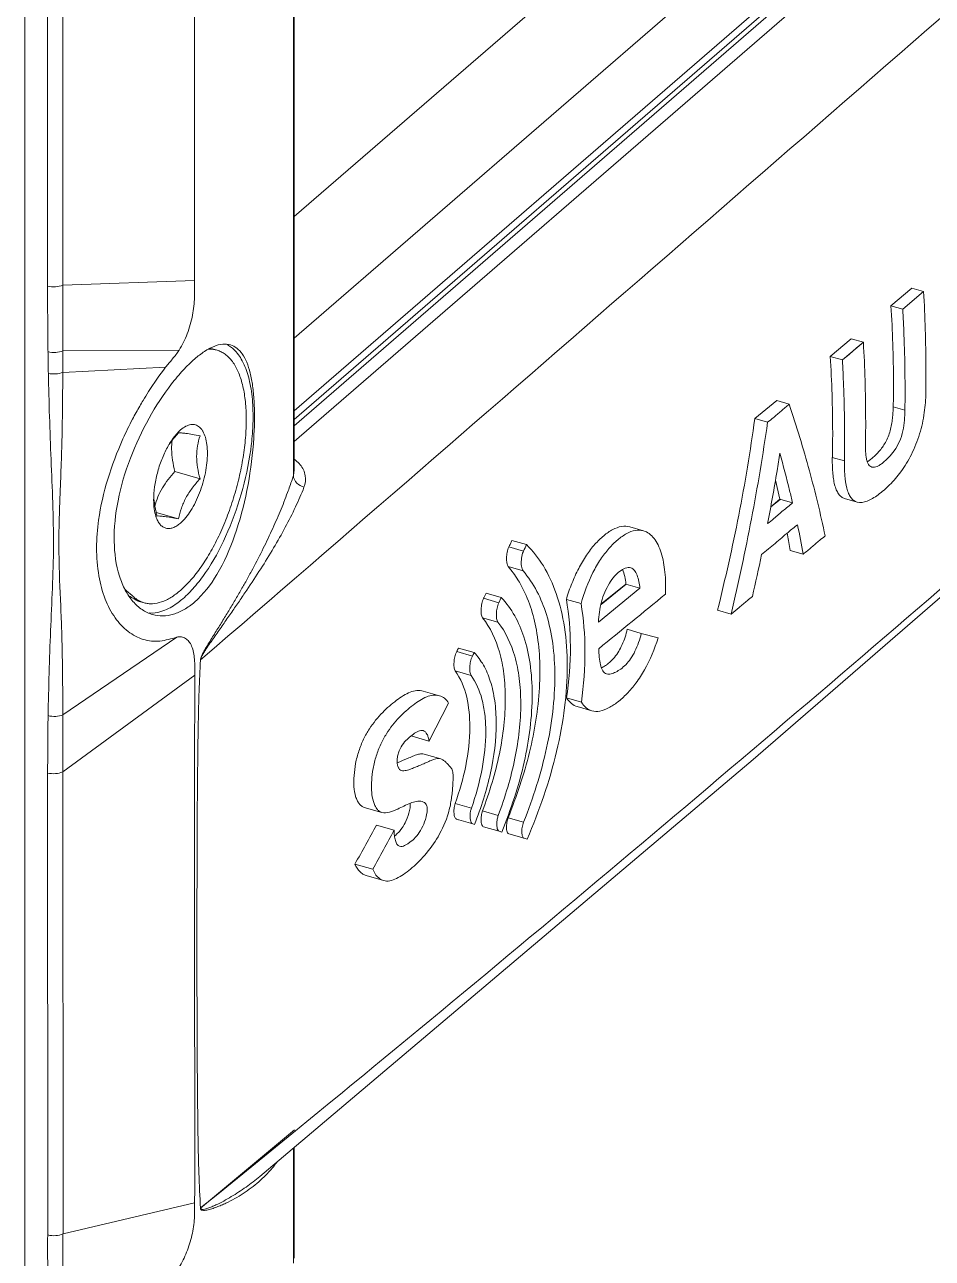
# Model space of a CAD drawing. Header units: millimetres. Extents: x 0 to 4009, y 0 to 2835.
# Drawn here: x 3218.3 to 3252.57, y 2195.16 to 2241.75 of the extents above; entities that cross this region are included whole.
import ezdxf

# ---------------------------------------------------------------- set-up
doc = ezdxf.new("R2010")
doc.units = ezdxf.units.MM
doc.layers.get('0').update_dxf_attribs({"lineweight": 13})

msp = doc.modelspace()

# ---------------------------------------------------------------- linework, layer by layer
for p, q in [((3219.163, 2231.874), (3219.162, 2323.239)), ((3219.736, 2231.917), (3219.737, 2323.282)), ((3218.295, 2186.837), (3218.295, 2322.803)), ((3224.713, 2322.395), (3224.709, 2232.094)), ((3228.475, 2317.268), (3228.474, 2224.934)), ((3228.442, 2317.089), (3228.442, 2224.723)), ((3228.474, 2229.913), (3278.342, 2273.101)), ((3280.963, 2272.624), (3228.474, 2227.166)), ((3228.474, 2226.834), (3281.204, 2272.501)), ((3280.988, 2272.085), (3228.474, 2226.606)), ((3228.474, 2226.004), (3281.521, 2271.944)), ((3228.474, 2234.501), (3271.604, 2271.854)), ((3224.709, 2232.094), (3219.736, 2231.917)), ((3219.737, 2229.433), (3219.736, 2231.917)), ((3251.005, 2231.136), (3251.797, 2231.801)), ((3251.454, 2231.006), (3252.242, 2231.673)), ((3251.797, 2231.801), (3252.242, 2231.673)), ((3251.005, 2231.136), (3251.454, 2231.006)), ((3248.713, 2229.223), (3249.511, 2229.887)), ((3249.175, 2229.09), (3249.968, 2229.755)), ((3249.511, 2229.887), (3249.968, 2229.755)), ((3219.737, 2229.433), (3224.123, 2229.456)), ((3225.558, 2229.457), (3225.429, 2229.495)), ((3248.713, 2229.223), (3249.175, 2229.09)), ((3219.734, 2228.619), (3223.618, 2228.813)), ((3245.868, 2226.872), (3246.693, 2227.551)), ((3246.693, 2227.551), (3247.168, 2227.414)), ((3251.089, 2227.319), (3251.536, 2227.19)), ((3245.868, 2226.872), (3246.35, 2226.733)), ((3224.181, 2226.444), (3224.088, 2226.356)), ((3248.794, 2225.407), (3249.255, 2225.274)), ((3224.916, 2224.6), (3223.97, 2224.873)), ((3228.474, 2224.934), (3228.442, 2224.723)), ((3246.817, 2223.825), (3246.649, 2224.554)), ((3246.468, 2223.538), (3246.817, 2223.825)), ((3246.473, 2223.537), (3246.823, 2223.824)), ((3246.817, 2223.825), (3247.293, 2223.688)), ((3249.26, 2223.854), (3249.729, 2223.719)), ((3224.104, 2223.085), (3223.261, 2223.328)), ((3241.668, 2222.634), (3241.15, 2222.784)), ((3236.692, 2222.273), (3237.248, 2222.112)), ((3247.206, 2221.895), (3247.144, 2222.263)), ((3237.131, 2221.865), (3236.579, 2222.024)), ((3247.206, 2221.895), (3247.696, 2221.754)), ((3236.553, 2221.284), (3237.116, 2221.121)), ((3236.292, 2220.113), (3235.718, 2220.278)), ((3241.529, 2220.465), (3239.967, 2219.191)), ((3240.056, 2219.859), (3241.001, 2220.617)), ((3240.062, 2219.858), (3241.006, 2220.616)), ((3241.529, 2220.465), (3241.001, 2220.617)), ((3222.804, 2219.916), (3222.675, 2219.953)), ((3235.622, 2220.085), (3236.198, 2219.918)), ((3236.198, 2219.918), (3236.292, 2220.113)), ((3239.304, 2219.887), (3238.751, 2220.046)), ((3235.584, 2219.352), (3236.166, 2219.184)), ((3244.46, 2219.636), (3244.969, 2219.489)), ((3241.046, 2218.915), (3241.578, 2218.762)), ((3219.736, 2215.682), (3224.04, 2218.616)), ((3241.578, 2218.762), (3242.212, 2218.589)), ((3234.609, 2218.071), (3235.202, 2217.9)), ((3235.27, 2218.036), (3234.673, 2218.208)), ((3219.731, 2213.532), (3224.717, 2217.181)), ((3234.55, 2217.349), (3235.155, 2217.174)), ((3233.961, 2216.406), (3233.345, 2216.584)), ((3234.302, 2216.122), (3233.581, 2214.723)), ((3238.759, 2216.324), (3239.32, 2216.162)), ((3219.735, 2213.53), (3219.736, 2215.682)), ((3239.161, 2215.995), (3239.713, 2215.836)), ((3232.925, 2214.876), (3232.921, 2214.917)), ((3232.925, 2214.876), (3233.562, 2214.692)), ((3233.581, 2214.723), (3233.562, 2214.692)), ((3234.008, 2214.018), (3233.379, 2214.2)), ((3219.164, 2196.039), (3219.16, 2213.487)), ((3219.744, 2196.08), (3219.731, 2213.532)), ((3234.55, 2212.337), (3235.164, 2212.159)), ((3231.115, 2212.191), (3231.783, 2211.998)), ((3235.563, 2211.974), (3235.584, 2212.059)), ((3235.584, 2212.059), (3236.181, 2211.886)), ((3232.245, 2211.329), (3231.581, 2211.521)), ((3234.603, 2211.742), (3235.214, 2211.566)), ((3234.673, 2211.723), (3234.603, 2211.742)), ((3235.282, 2211.547), (3235.214, 2211.566)), ((3236.215, 2211.285), (3235.622, 2211.456)), ((3236.53, 2211.715), (3236.553, 2211.8)), ((3236.553, 2211.8), (3237.136, 2211.632)), ((3236.31, 2211.258), (3236.215, 2211.285)), ((3236.574, 2211.189), (3237.154, 2211.021)), ((3237.27, 2210.989), (3237.154, 2211.021)), ((3230.767, 2210.048), (3231.441, 2209.854)), ((3231.192, 2209.613), (3231.849, 2209.423)), ((3224.709, 2208.535), (3224.709, 2207.91)), ((3224.71, 2208.536), (3224.71, 2207.855)), ((3224.801, 2207.855), (3224.801, 2208.535)), ((3224.801, 2208.414), (3224.801, 2208.535)), ((3224.801, 2207.855), (3224.801, 2208.414)), ((3224.709, 2207.91), (3224.709, 2207.854)), ((3228.486, 2200.009), (3224.936, 2197.057)), ((3228.521, 2199.974), (3226.869, 2198.628)), ((3228.441, 2194.98), (3228.441, 2199.325)), ((3228.473, 2199.352), (3228.473, 2195.158)), ((3226.869, 2198.628), (3225.586, 2197.587)), ((3227.176, 2198.255), (3227.175, 2198.254)), ((3225.586, 2197.587), (3224.936, 2197.06)), ((3224.714, 2197.258), (3219.744, 2196.08)), ((3219.733, 2193.371), (3219.737, 2196.083))]:
    msp.add_line(p, q)
for points in [[(3227.175, 2198.254), (3245.8, 2214.001), (3269.216, 2234.277)], [(3251.454, 2231.006), (3251.719, 2231.228), (3251.977, 2231.451), (3252.242, 2231.673)], [(3249.175, 2229.09), (3249.442, 2229.311), (3249.7, 2229.534), (3249.968, 2229.755)]]:
    msp.add_lwpolyline(points)
for centre, radius, start, end in [((2998.435, 2229.792), 221.302, 359.69628, 359.90705), ((3225.298, 2228.553), 0.941, 73.9237, 82.0258), ((3235.18, 2220.104), 14.479, 149.9978, 152.2207), ((3235.28, 2220.048), 14.593, 149.0273, 150.0021), ((3234.469, 2220.47), 13.679, 152.1863, 155.6434), ((3212.938, 2227.028), 14.038, 355.456, 356.8494), ((3226.444, 2224.301), 3.135, 147.8011, 149.3992), ((3226.433, 2224.025), 3.273, 143.6375, 145.2029), ((3226.219, 2225.722), 2.375, 171.7871, 180.0186), ((3216.43, 2227.109), 10.496, 352.2728, 353.4771), ((3328.323, 2219.755), 108.774, 177.73616, 178.02341), ((3226.371, 2223.806), 3.205, 177.996, 179.9756), ((3225.862, 2224.053), 2.696, 182.7691, 185.1945), ((3225.957, 2224.061), 2.791, 185.1885, 185.7299), ((3231.791, 2219.599), 15.583, 9.845, 10.9197), ((3207.037, 2214.419), 41.316, 10.2261, 11.7986), ((3114.446, 2279.691), 135.63, 334.76395, 334.87953), ((3171.323, 2237.113), 76.362, 347.17295, 348.38505), ((2702.769, 2879.198), 851.78, 309.100541, 309.3194), ((3223.065, 2220.818), 0.938, 245.8876, 253.8828), ((3187.685, 2241.732), 53.158, 333.3639, 333.5276), ((3239.332, 2218.872), 1.601, 305.4505, 312.8928), ((3239.35, 2218.85), 1.573, 312.9416, 320.6883), ((3833.452, 2208.349), 608.65, 179.668935, 179.801614), ((2951.3, 2363.509), 319.514, 331.25558, 331.55684), ((4053.874, 2207.587), 829.073, 179.801694, 179.934502), ((3223.971, 2201.676), 4.813, 316.4678, 322.9949)]:
    msp.add_arc(centre, radius, start, end)
for points, knots in [([(3224.933, 2217.757), (3236.007, 2227.299), (3257.771, 2246.329), (3279.715, 2265.15), (3290.494, 2274.535)], [0, 0, 0, 0, 0.505642, 1, 1, 1, 1]), ([(3281.739, 2245.821), (3277.386, 2241.88), (3268.625, 2234.076), (3255.366, 2222.537), (3242.03, 2211.137), (3233.044, 2203.668), (3228.521, 2199.974)], [0, 0, 0, 0, 0.250755, 0.501046, 0.750609, 1, 1, 1, 1]), ([(3281.238, 2242.857), (3281.238, 2240.699), (3281.062, 2236.267), (3280.33, 2229.519), (3279.136, 2222.591), (3277.5, 2215.606), (3275.45, 2208.689), (3273.025, 2201.965), (3270.267, 2195.552), (3267.225, 2189.565), (3263.955, 2184.109), (3260.513, 2179.282), (3256.96, 2175.165), (3253.354, 2171.83), (3249.752, 2169.332), (3246.203, 2167.719), (3243.262, 2167.146), (3241.052, 2167.205), (3240.002, 2167.395), (3239.493, 2167.529)], [0, 0, 0, 0, 0.069479, 0.142599, 0.218345, 0.295649, 0.373382, 0.450412, 0.525621, 0.597945, 0.66641, 0.73017, 0.788559, 0.84115, 0.887857, 0.929064, 0.965806, 0.983089, 1, 1, 1, 1]), ([(3283.766, 2242.55), (3283.753, 2239.561), (3283.403, 2233.4), (3282.045, 2224.049), (3279.877, 2214.534), (3276.966, 2205.156), (3273.404, 2196.21), (3269.306, 2187.979), (3265.46, 2181.78), (3262.199, 2177.413), (3259.765, 2174.551), (3257.301, 2172.041), (3254.827, 2169.904), (3252.36, 2168.157), (3249.918, 2166.813), (3247.518, 2165.886), (3245.177, 2165.386), (3242.913, 2165.323), (3240.751, 2165.705), (3238.716, 2166.529), (3236.832, 2167.783), (3235.116, 2169.45), (3233.577, 2171.509), (3232.225, 2173.943), (3231.066, 2176.732), (3230.109, 2179.855), (3229.627, 2182.064), (3229.417, 2183.216)], [0, 0, 0, 0, 0.076465, 0.157645, 0.241524, 0.325929, 0.408671, 0.487642, 0.560938, 0.594967, 0.627031, 0.657019, 0.684869, 0.710582, 0.734236, 0.756007, 0.776187, 0.795201, 0.813591, 0.831977, 0.850979, 0.871144, 0.892894, 0.916525, 0.942214, 0.97004, 1, 1, 1, 1]), ([(3239.497, 2167.525), (3240.001, 2167.379), (3241.045, 2167.165), (3243.245, 2167.056), (3246.181, 2167.568), (3249.729, 2169.117), (3253.335, 2171.557), (3256.947, 2174.84), (3260.511, 2178.911), (3263.967, 2183.7), (3267.255, 2189.125), (3270.318, 2195.09), (3273.099, 2201.488), (3275.55, 2208.207), (3277.626, 2215.126), (3279.289, 2222.12), (3280.511, 2229.066), (3281.27, 2235.837), (3281.464, 2240.286), (3281.473, 2242.455)], [0, 0, 0, 0, 0.016924, 0.034174, 0.070738, 0.111676, 0.158085, 0.210392, 0.268537, 0.332113, 0.400462, 0.472745, 0.547989, 0.62513, 0.703046, 0.780599, 0.856652, 0.930128, 1, 1, 1, 1]), ([(3219.162, 2231.874), (3219.259, 2231.849), (3219.456, 2231.835), (3219.652, 2231.876), (3219.736, 2231.917)], [0, 0, 0, 0, 0.517437, 1, 1, 1, 1]), ([(3219.177, 2229.391), (3219.174, 2229.598), (3219.163, 2230.426), (3219.162, 2231.254), (3219.162, 2231.874)], [0, 0, 0, 0, 0.250519, 1, 1, 1, 1]), ([(3224.123, 2229.456), (3224.247, 2229.651), (3224.455, 2230.081), (3224.652, 2230.76), (3224.726, 2231.442), (3224.71, 2231.883), (3224.711, 2232.094)], [0, 0, 0, 0, 0.253033, 0.518637, 0.769341, 1, 1, 1, 1]), ([(3252.325, 2227.856), (3252.33, 2228.171), (3252.336, 2229.444), (3252.297, 2230.717), (3252.242, 2231.673)], [0, 0, 0, 0, 0.247984, 1, 1, 1, 1]), ([(3251.095, 2227.317), (3251.101, 2227.632), (3251.113, 2228.905), (3251.07, 2230.179), (3251.01, 2231.135)], [0, 0, 0, 0, 0.247656, 1, 1, 1, 1]), ([(3251.454, 2231.006), (3251.472, 2230.686), (3251.533, 2229.415), (3251.549, 2228.142), (3251.536, 2227.19)], [0, 0, 0, 0, 0.252117, 1, 1, 1, 1]), ([(3226.063, 2229.66), (3225.97, 2229.687), (3225.755, 2229.701), (3225.421, 2229.606), (3225.064, 2229.409), (3224.832, 2229.228), (3224.712, 2229.124)], [0, 0, 0, 0, 0.193042, 0.415759, 0.683355, 1, 1, 1, 1]), ([(3225.941, 2229.671), (3225.959, 2229.661), (3226.03, 2229.62), (3226.097, 2229.571), (3226.144, 2229.53)], [0, 0, 0, 0, 0.244986, 1, 1, 1, 1]), ([(3226.955, 2226.257), (3226.979, 2226.687), (3226.985, 2227.307), (3226.912, 2228.087), (3226.823, 2228.574), (3226.697, 2228.982), (3226.533, 2229.307), (3226.324, 2229.543), (3226.15, 2229.635), (3226.063, 2229.66)], [0, 0, 0, 0, 0.348889, 0.500493, 0.634048, 0.748625, 0.845063, 0.926571, 1, 1, 1, 1]), ([(3226.144, 2229.53), (3226.276, 2229.415), (3226.515, 2229.101), (3226.75, 2228.507), (3226.892, 2227.774), (3226.92, 2227.241), (3226.92, 2226.956)], [0, 0, 0, 0, 0.190928, 0.419831, 0.690629, 1, 1, 1, 1]), ([(3250.049, 2225.939), (3250.053, 2226.255), (3250.059, 2227.527), (3250.021, 2228.8), (3249.968, 2229.755)], [0, 0, 0, 0, 0.24803, 1, 1, 1, 1]), ([(3219.189, 2228.584), (3219.187, 2228.651), (3219.184, 2228.785), (3219.186, 2228.987), (3219.184, 2229.189), (3219.176, 2229.324), (3219.175, 2229.391)], [0, 0, 0, 0, 0.250042, 0.498825, 0.74863, 1, 1, 1, 1]), ([(3219.177, 2229.391), (3219.272, 2229.368), (3219.463, 2229.356), (3219.653, 2229.395), (3219.737, 2229.433)], [0, 0, 0, 0, 0.513677, 1, 1, 1, 1]), ([(3224.712, 2229.124), (3224.56, 2228.992), (3224.255, 2228.69), (3223.65, 2227.966), (3222.942, 2226.87), (3222.248, 2225.391), (3221.782, 2223.822), (3221.618, 2222.308), (3221.766, 2221.151), (3222.07, 2220.401), (3222.359, 2219.967), (3222.71, 2219.647), (3222.985, 2219.516), (3223.123, 2219.476)], [0, 0, 0, 0, 0.054654, 0.116543, 0.25651, 0.408306, 0.559667, 0.699644, 0.820195, 0.872192, 0.918792, 0.960861, 1, 1, 1, 1]), ([(3223.618, 2228.813), (3223.7, 2228.92), (3223.88, 2229.124), (3224.049, 2229.339), (3224.123, 2229.456)], [0, 0, 0, 0, 0.494306, 1, 1, 1, 1]), ([(3224.181, 2220.386), (3224.322, 2220.508), (3224.6, 2220.792), (3224.981, 2221.289), (3225.342, 2221.87), (3225.674, 2222.521), (3225.969, 2223.226), (3226.22, 2223.968), (3226.421, 2224.728), (3226.565, 2225.487), (3226.65, 2226.226), (3226.674, 2226.926), (3226.636, 2227.57), (3226.536, 2228.142), (3226.378, 2228.63), (3226.193, 2228.969), (3226.015, 2229.18), (3225.875, 2229.304), (3225.722, 2229.398), (3225.613, 2229.441), (3225.558, 2229.457)], [0, 0, 0, 0, 0.055389, 0.117513, 0.185555, 0.258364, 0.334558, 0.412611, 0.49092, 0.567871, 0.641906, 0.711591, 0.77569, 0.833268, 0.883821, 0.927483, 0.94707, 0.965448, 0.982953, 1, 1, 1, 1]), ([(3225.428, 2229.485), (3225.361, 2229.494), (3225.292, 2229.497), (3225.223, 2229.492), (3225.222, 2229.492)], [0, 0, 0, 0, 0.2256042, 0.229394, 0.229394, 0.229394, 0.229394]), ([(3248.799, 2225.405), (3248.805, 2225.721), (3248.816, 2226.993), (3248.776, 2228.266), (3248.718, 2229.222)], [0, 0, 0, 0, 0.247754, 1, 1, 1, 1]), ([(3249.175, 2229.09), (3249.192, 2228.77), (3249.252, 2227.499), (3249.268, 2226.226), (3249.255, 2225.274)], [0, 0, 0, 0, 0.252061, 1, 1, 1, 1]), ([(3219.18, 2215.655), (3219.201, 2216.725), (3219.257, 2218.863), (3219.44, 2222.085), (3219.283, 2225.326), (3219.212, 2227.497), (3219.189, 2228.584)], [0, 0, 0, 0, 0.248199, 0.496083, 0.747923, 1, 1, 1, 1]), ([(3219.193, 2228.583), (3219.284, 2228.561), (3219.469, 2228.55), (3219.651, 2228.585), (3219.734, 2228.619)], [0, 0, 0, 0, 0.51182, 1, 1, 1, 1]), ([(3219.633, 2224.052), (3219.648, 2224.433), (3219.68, 2225.195), (3219.721, 2226.717), (3219.73, 2227.859), (3219.734, 2228.619)], [0, 0, 0, 0, 0.250283, 0.500895, 1, 1, 1, 1]), ([(3222.768, 2227.558), (3222.835, 2227.671), (3223.101, 2228.1), (3223.39, 2228.516), (3223.618, 2228.813)], [0, 0, 0, 0, 0.259348, 1, 1, 1, 1]), ([(3252.325, 2227.856), (3252.322, 2227.603), (3252.284, 2227.075), (3252.109, 2226.286), (3251.814, 2225.531), (3251.42, 2224.885), (3250.985, 2224.379), (3250.613, 2224.052), (3250.321, 2223.855), (3250.067, 2223.725), (3249.85, 2223.684), (3249.729, 2223.719)], [0, 0, 0, 0, 0.144121, 0.300103, 0.458536, 0.603367, 0.72832, 0.836456, 0.884738, 0.928278, 1, 1, 1, 1]), ([(3246.35, 2226.733), (3246.418, 2226.79), (3246.541, 2226.886), (3246.71, 2227.029), (3246.907, 2227.206), (3247.065, 2227.328), (3247.168, 2227.414)], [0, 0, 0, 0, 0.252038, 0.438543, 0.623127, 1, 1, 1, 1]), ([(3247.168, 2227.414), (3247.444, 2226.584), (3247.946, 2224.941), (3248.349, 2223.27), (3248.522, 2222.444)], [0, 0, 0, 0, 0.508788, 1, 1, 1, 1]), ([(3250.289, 2225.044), (3250.319, 2225.035), (3250.387, 2225.031), (3250.49, 2225.062), (3250.595, 2225.121), (3250.743, 2225.232), (3250.932, 2225.406), (3251.153, 2225.67), (3251.348, 2226.007), (3251.465, 2226.401), (3251.522, 2226.801), (3251.534, 2227.063), (3251.536, 2227.19)], [0, 0, 0, 0, 0.034637, 0.07363, 0.118514, 0.168485, 0.278857, 0.404362, 0.550487, 0.708453, 0.858915, 1, 1, 1, 1]), ([(3250.553, 2225.63), (3250.645, 2225.735), (3250.774, 2225.914), (3250.906, 2226.185), (3250.983, 2226.414), (3251.034, 2226.648), (3251.069, 2226.877), (3251.088, 2227.1), (3251.088, 2227.247), (3251.089, 2227.319)], [0, 0, 0, 0, 0.230809, 0.36179, 0.497358, 0.630103, 0.757695, 0.880683, 1, 1, 1, 1]), ([(3226.92, 2226.956), (3226.92, 2226.873), (3226.914, 2226.525), (3226.888, 2226.178), (3226.858, 2225.917)], [0, 0, 0, 0, 0.241217, 1, 1, 1, 1]), ([(3244.46, 2219.636), (3244.754, 2220.826), (3245.299, 2223.224), (3245.696, 2225.652), (3245.868, 2226.872)], [0, 0, 0, 0, 0.498625, 1, 1, 1, 1]), ([(3244.969, 2219.489), (3245.255, 2220.682), (3245.768, 2223.087), (3246.176, 2225.513), (3246.35, 2226.733)], [0, 0, 0, 0, 0.498856, 1, 1, 1, 1]), ([(3224.088, 2226.356), (3224.034, 2226.301), (3223.928, 2226.177), (3223.836, 2226.043), (3223.791, 2225.971)], [0, 0, 0, 0, 0.475902, 1, 1, 1, 1]), ([(3224.104, 2226.333), (3224.077, 2226.303), (3223.969, 2226.185), (3223.868, 2226.062), (3223.797, 2225.966)], [0, 0, 0, 0, 0.251913, 1, 1, 1, 1]), ([(3224.916, 2226.224), (3224.818, 2226.242), (3224.642, 2226.275), (3224.407, 2226.313), (3224.234, 2226.333), (3224.14, 2226.336), (3224.104, 2226.333)], [0, 0, 0, 0, 0.362375, 0.657213, 0.867114, 1, 1, 1, 1]), ([(3225.196, 2225.565), (3225.196, 2225.674), (3225.185, 2225.879), (3225.131, 2226.159), (3225.052, 2226.357), (3224.97, 2226.481), (3224.902, 2226.552), (3224.828, 2226.605), (3224.746, 2226.64), (3224.659, 2226.654), (3224.567, 2226.65), (3224.472, 2226.626), (3224.337, 2226.566), (3224.242, 2226.497), (3224.181, 2226.444)], [0, 0, 0, 0, 0.176286, 0.330449, 0.460858, 0.517768, 0.569981, 0.618683, 0.665488, 0.712273, 0.760915, 0.81303, 0.86984, 1, 1, 1, 1]), ([(3221.088, 2223.042), (3221.161, 2223.563), (3221.403, 2224.611), (3221.783, 2225.615), (3222.008, 2226.111)], [0, 0, 0, 0, 0.491388, 1, 1, 1, 1]), ([(3223.745, 2225.897), (3223.66, 2225.752), (3223.506, 2225.441), (3223.331, 2224.946), (3223.212, 2224.433), (3223.174, 2224.087), (3223.168, 2223.918)], [0, 0, 0, 0, 0.242183, 0.499273, 0.75672, 1, 1, 1, 1]), ([(3224.712, 2219.944), (3225.049, 2220.236), (3225.651, 2221.038), (3226.284, 2222.486), (3226.722, 2224.154), (3226.885, 2225.327), (3226.932, 2225.916)], [0, 0, 0, 0, 0.206076, 0.454189, 0.727184, 1, 1, 1, 1]), ([(3224.916, 2226.224), (3224.877, 2226.101), (3224.813, 2225.846), (3224.79, 2225.582), (3224.79, 2225.448)], [0, 0, 0, 0, 0.489925, 1, 1, 1, 1]), ([(3250.049, 2225.939), (3250.047, 2225.836), (3250.048, 2225.641), (3250.068, 2225.404), (3250.109, 2225.241), (3250.152, 2225.145), (3250.213, 2225.076), (3250.264, 2225.051), (3250.289, 2225.044)], [0, 0, 0, 0, 0.315036, 0.600503, 0.724285, 0.83021, 0.919402, 1, 1, 1, 1]), ([(3223.844, 2225.721), (3223.844, 2225.581), (3223.87, 2225.294), (3223.932, 2225.014), (3223.97, 2224.873)], [0, 0, 0, 0, 0.490548, 1, 1, 1, 1]), ([(3224.181, 2222.929), (3224.253, 2222.991), (3224.394, 2223.14), (3224.581, 2223.405), (3224.754, 2223.718), (3224.906, 2224.067), (3225.03, 2224.439), (3225.124, 2224.821), (3225.182, 2225.197), (3225.196, 2225.445), (3225.196, 2225.565)], [0, 0, 0, 0, 0.09859, 0.211371, 0.335842, 0.468575, 0.605586, 0.742619, 0.875421, 1, 1, 1, 1]), ([(3226.831, 2225.698), (3226.754, 2225.133), (3226.512, 2224.014), (3225.942, 2222.449), (3225.308, 2221.281), (3224.729, 2220.518), (3224.424, 2220.205), (3224.27, 2220.072)], [0, 0, 0, 0, 0.271935, 0.543862, 0.792662, 0.902454, 1, 1, 1, 1]), ([(3224.79, 2225.448), (3224.79, 2225.308), (3224.816, 2225.021), (3224.878, 2224.741), (3224.916, 2224.6)], [0, 0, 0, 0, 0.49054, 1, 1, 1, 1]), ([(3228.474, 2225.34), (3228.495, 2225.324), (3228.575, 2225.262), (3228.648, 2225.19), (3228.695, 2225.133)], [0, 0, 0, 0, 0.260764, 1, 1, 1, 1]), ([(3246.812, 2225.57), (3246.778, 2225.347), (3246.637, 2224.457), (3246.478, 2223.57), (3246.351, 2222.906)], [0, 0, 0, 0, 0.250378, 1, 1, 1, 1]), ([(3247.293, 2223.688), (3247.256, 2223.844), (3247.106, 2224.474), (3246.942, 2225.101), (3246.812, 2225.57)], [0, 0, 0, 0, 0.247727, 1, 1, 1, 1]), ([(3249.26, 2223.854), (3249.215, 2223.867), (3249.126, 2223.912), (3249.02, 2224.031), (3248.937, 2224.19), (3248.875, 2224.385), (3248.832, 2224.609), (3248.8, 2224.953), (3248.79, 2225.222), (3248.794, 2225.407)], [0, 0, 0, 0, 0.081705, 0.171461, 0.27508, 0.394236, 0.5284, 0.675702, 1, 1, 1, 1]), ([(3250.115, 2225.242), (3250.127, 2225.248), (3250.174, 2225.279), (3250.218, 2225.312), (3250.251, 2225.339)], [0, 0, 0, 0, 0.239317, 1, 1, 1, 1]), ([(3250.251, 2225.339), (3250.277, 2225.359), (3250.384, 2225.45), (3250.483, 2225.549), (3250.553, 2225.63)], [0, 0, 0, 0, 0.234992, 1, 1, 1, 1]), ([(3223.97, 2224.873), (3223.88, 2224.777), (3223.709, 2224.579), (3223.489, 2224.26), (3223.32, 2223.923), (3223.241, 2223.688), (3223.209, 2223.57)], [0, 0, 0, 0, 0.259382, 0.513344, 0.760181, 1, 1, 1, 1]), ([(3228.695, 2225.133), (3228.793, 2225.015), (3228.935, 2224.733), (3228.898, 2224.417), (3228.843, 2224.282)], [0, 0, 0, 0, 0.512534, 1, 1, 1, 1]), ([(3249.729, 2223.719), (3249.684, 2223.732), (3249.593, 2223.777), (3249.486, 2223.897), (3249.401, 2224.056), (3249.311, 2224.331), (3249.257, 2224.744), (3249.252, 2225.09), (3249.255, 2225.274)], [0, 0, 0, 0, 0.082161, 0.172431, 0.276488, 0.395872, 0.677288, 1, 1, 1, 1]), ([(3224.104, 2223.085), (3224.132, 2223.221), (3224.186, 2223.424), (3224.288, 2223.687), (3224.415, 2223.948), (3224.618, 2224.261), (3224.813, 2224.489), (3224.916, 2224.6)], [0, 0, 0, 0, 0.238591, 0.360572, 0.484671, 0.738997, 1, 1, 1, 1]), ([(3228.442, 2224.723), (3228.425, 2224.67), (3228.355, 2224.454), (3228.28, 2224.24), (3228.221, 2224.08)], [0, 0, 0, 0, 0.245476, 1, 1, 1, 1]), ([(3228.442, 2224.723), (3228.443, 2224.619), (3228.548, 2224.411), (3228.742, 2224.309), (3228.843, 2224.282)], [0, 0, 0, 0, 0.497601, 1, 1, 1, 1]), ([(3224.933, 2217.754), (3224.932, 2217.803), (3224.968, 2217.896), (3225.029, 2218.021), (3225.095, 2218.14), (3225.183, 2218.29), (3225.294, 2218.471), (3225.426, 2218.684), (3225.557, 2218.893), (3225.728, 2219.168), (3225.938, 2219.508), (3226.181, 2219.913), (3226.416, 2220.313), (3226.641, 2220.71), (3226.926, 2221.23), (3227.258, 2221.868), (3227.621, 2222.622), (3227.942, 2223.356), (3228.134, 2223.841), (3228.221, 2224.08)], [0, 0, 0, 0, 0.020492, 0.040226, 0.059057, 0.077384, 0.113152, 0.148182, 0.182708, 0.216837, 0.284102, 0.350187, 0.41516, 0.479034, 0.541797, 0.663865, 0.781094, 0.893215, 1, 1, 1, 1]), ([(3228.843, 2224.282), (3228.745, 2224.03), (3228.524, 2223.518), (3228.138, 2222.754), (3227.696, 2221.977), (3227.206, 2221.186), (3226.768, 2220.521), (3226.401, 2219.98), (3226.115, 2219.566), (3225.871, 2219.217), (3225.673, 2218.935), (3225.522, 2218.719), (3225.369, 2218.5), (3225.241, 2218.313), (3225.138, 2218.159), (3225.061, 2218.038), (3224.999, 2217.93), (3224.955, 2217.835), (3224.937, 2217.782), (3224.933, 2217.754)], [0, 0, 0, 0, 0.10664, 0.218885, 0.336273, 0.458286, 0.584621, 0.649409, 0.715327, 0.782471, 0.816561, 0.851056, 0.886049, 0.921745, 0.940007, 0.958738, 0.978333, 0.988986, 1, 1, 1, 1]), ([(3219.736, 2215.682), (3219.733, 2216.329), (3219.727, 2217.299), (3219.702, 2218.59), (3219.656, 2219.887), (3219.591, 2221.192), (3219.583, 2222.51), (3219.602, 2223.174), (3219.613, 2223.507)], [0, 0, 0, 0, 0.248111, 0.371538, 0.495066, 0.745367, 0.872239, 1, 1, 1, 1]), ([(3223.166, 2223.808), (3223.166, 2223.693), (3223.178, 2223.48), (3223.221, 2223.269), (3223.252, 2223.175)], [0, 0, 0, 0, 0.535787, 1, 1, 1, 1]), ([(3223.292, 2223.194), (3223.279, 2223.243), (3223.23, 2223.437), (3223.195, 2223.634), (3223.18, 2223.782)], [0, 0, 0, 0, 0.254105, 1, 1, 1, 1]), ([(3246.351, 2222.906), (3246.43, 2222.972), (3246.571, 2223.082), (3246.766, 2223.246), (3246.993, 2223.45), (3247.174, 2223.59), (3247.293, 2223.688)], [0, 0, 0, 0, 0.252112, 0.438587, 0.623046, 1, 1, 1, 1]), ([(3224.04, 2218.616), (3223.935, 2218.587), (3223.724, 2218.527), (3223.405, 2218.463), (3223.082, 2218.456), (3222.77, 2218.525), (3222.473, 2218.651), (3222.091, 2218.898), (3221.667, 2219.356), (3221.292, 2220.08), (3220.975, 2221.32), (3220.991, 2222.346), (3221.088, 2223.042)], [0, 0, 0, 0, 0.050778, 0.101473, 0.150737, 0.199342, 0.248672, 0.299702, 0.409482, 0.533551, 0.674157, 1, 1, 1, 1]), ([(3223.252, 2223.175), (3223.27, 2223.118), (3223.312, 2223.014), (3223.398, 2222.88), (3223.503, 2222.783), (3223.625, 2222.727), (3223.759, 2222.715), (3223.9, 2222.748), (3224.044, 2222.82), (3224.135, 2222.889), (3224.181, 2222.929)], [0, 0, 0, 0, 0.147639, 0.276665, 0.390709, 0.496421, 0.602751, 0.718439, 0.849813, 1, 1, 1, 1]), ([(3223.292, 2223.194), (3223.328, 2223.197), (3223.422, 2223.194), (3223.596, 2223.174), (3223.83, 2223.136), (3224.006, 2223.104), (3224.104, 2223.085)], [0, 0, 0, 0, 0.132885, 0.342787, 0.637625, 1, 1, 1, 1]), ([(3238.751, 2220.046), (3238.811, 2220.251), (3238.949, 2220.648), (3239.202, 2221.205), (3239.49, 2221.702), (3239.808, 2222.119), (3240.142, 2222.448), (3240.479, 2222.686), (3240.819, 2222.818), (3241.05, 2222.813), (3241.15, 2222.784)], [0, 0, 0, 0, 0.163788, 0.322366, 0.470204, 0.604208, 0.723979, 0.829147, 0.919833, 1, 1, 1, 1]), ([(3239.304, 2219.887), (3239.418, 2220.289), (3239.634, 2220.865), (3240.025, 2221.547), (3240.339, 2221.965), (3240.67, 2222.294), (3241.004, 2222.534), (3241.34, 2222.669), (3241.569, 2222.663), (3241.668, 2222.634)], [0, 0, 0, 0, 0.322649, 0.470817, 0.605251, 0.724832, 0.82995, 0.920336, 1, 1, 1, 1]), ([(3241.668, 2222.634), (3241.744, 2222.612), (3241.894, 2222.536), (3242.078, 2222.346), (3242.227, 2222.095), (3242.387, 2221.673), (3242.496, 2221.044), (3242.504, 2220.518), (3242.493, 2220.239)], [0, 0, 0, 0, 0.088014, 0.183896, 0.291789, 0.412487, 0.687861, 1, 1, 1, 1]), ([(3247.479, 2222.867), (3247.365, 2222.772), (3247.162, 2222.613), (3246.882, 2222.376), (3246.554, 2222.082), (3246.292, 2221.881), (3246.121, 2221.739)], [0, 0, 0, 0, 0.252057, 0.438601, 0.62308, 1, 1, 1, 1]), ([(3236.579, 2222.024), (3236.589, 2222.045), (3236.608, 2222.086), (3236.64, 2222.147), (3236.667, 2222.21), (3236.683, 2222.252), (3236.692, 2222.273)], [0, 0, 0, 0, 0.250866, 0.502382, 0.7517, 1, 1, 1, 1]), ([(3237.247, 2222.113), (3237.491, 2221.873), (3237.941, 2221.292), (3238.425, 2220.227), (3238.723, 2218.949), (3238.818, 2217.498), (3238.712, 2215.923), (3238.298, 2213.703), (3237.73, 2212.06), (3237.27, 2210.989)], [0, 0, 0, 0, 0.087551, 0.186202, 0.297676, 0.422085, 0.557467, 0.701223, 1, 1, 1, 1]), ([(3248.522, 2222.444), (3248.453, 2222.386), (3248.329, 2222.288), (3248.159, 2222.144), (3247.958, 2221.965), (3247.8, 2221.841), (3247.696, 2221.754)], [0, 0, 0, 0, 0.251806, 0.438454, 0.623326, 1, 1, 1, 1]), ([(3236.553, 2221.284), (3236.539, 2221.3), (3236.524, 2221.349), (3236.5, 2221.424), (3236.493, 2221.516), (3236.49, 2221.649), (3236.51, 2221.823), (3236.548, 2221.96), (3236.579, 2222.024)], [0, 0, 0, 0, 0.084551, 0.19335, 0.314016, 0.443811, 0.720243, 1, 1, 1, 1]), ([(3237.131, 2221.865), (3237.119, 2221.84), (3237.079, 2221.735), (3237.06, 2221.624), (3237.052, 2221.54)], [0, 0, 0, 0, 0.244723, 1, 1, 1, 1]), ([(3237.03, 2220.599), (3236.995, 2220.663), (3236.853, 2220.902), (3236.688, 2221.128), (3236.553, 2221.284)], [0, 0, 0, 0, 0.260504, 1, 1, 1, 1]), ([(3237.052, 2221.54), (3237.045, 2221.46), (3237.044, 2221.343), (3237.072, 2221.203), (3237.098, 2221.143), (3237.116, 2221.121)], [0, 0, 0, 0, 0.559178, 0.801712, 1, 1, 1, 1]), ([(3237.136, 2211.632), (3237.498, 2212.543), (3238.076, 2214.355), (3238.371, 2216.659), (3238.268, 2218.357), (3237.979, 2219.73), (3237.525, 2220.653), (3237.116, 2221.121)], [0, 0, 0, 0, 0.297487, 0.574568, 0.699024, 0.81144, 1, 1, 1, 1]), ([(3241.183, 2221.238), (3241.049, 2221.277), (3240.798, 2221.153), (3240.559, 2220.915), (3240.363, 2220.646), (3240.194, 2220.32), (3240.067, 2219.952), (3239.991, 2219.571), (3239.969, 2219.315), (3239.967, 2219.191)], [0, 0, 0, 0, 0.163244, 0.274198, 0.403069, 0.547438, 0.701563, 0.855127, 1, 1, 1, 1]), ([(3241.001, 2220.617), (3240.988, 2220.716), (3240.965, 2220.906), (3240.908, 2221.09), (3240.87, 2221.173)], [0, 0, 0, 0, 0.524368, 1, 1, 1, 1]), ([(3241.529, 2220.465), (3241.518, 2220.552), (3241.491, 2220.719), (3241.438, 2220.918), (3241.379, 2221.057), (3241.326, 2221.141), (3241.262, 2221.206), (3241.209, 2221.231), (3241.183, 2221.238)], [0, 0, 0, 0, 0.298287, 0.572468, 0.69606, 0.808038, 0.907889, 1, 1, 1, 1]), ([(3222.075, 2220.432), (3222.167, 2220.351), (3222.26, 2220.27), (3222.352, 2220.19), (3222.373, 2220.172), (3222.393, 2220.154), (3222.414, 2220.136), (3222.42, 2220.131), (3222.425, 2220.126), (3222.431, 2220.121), (3222.45, 2220.104), (3222.528, 2220.042), (3222.614, 2219.991), (3222.681, 2219.961), (3222.683, 2219.96), (3222.684, 2219.96), (3222.686, 2219.959)], [-1.590172, -1.590172, -1.590172, -1.590172, -0.352048, -0.352048, -0.352048, -0.075454, -0.075454, -0.075454, 0, 0, 0, 0.257186, 1, 1, 1, 1.015978, 1.015978, 1.015978, 1.015978]), ([(3222.804, 2219.916), (3222.855, 2219.901), (3222.96, 2219.88), (3223.183, 2219.874), (3223.415, 2219.924), (3223.644, 2220.019), (3223.892, 2220.155), (3224.067, 2220.288), (3224.181, 2220.386)], [0, 0, 0, 0, 0.104628, 0.211655, 0.440749, 0.566666, 0.701517, 1, 1, 1, 1]), ([(3235.718, 2220.278), (3235.702, 2220.246), (3235.682, 2220.176), (3235.638, 2220.117), (3235.622, 2220.085)], [0, 0, 0, 0, 0.494312, 1, 1, 1, 1]), ([(3236.553, 2211.8), (3236.874, 2212.605), (3237.414, 2214.211), (3237.749, 2216.263), (3237.761, 2217.816), (3237.617, 2219.141), (3237.324, 2220.072), (3237.03, 2220.599)], [0, 0, 0, 0, 0.286923, 0.558936, 0.684194, 0.800024, 1, 1, 1, 1]), ([(3222.675, 2219.953), (3222.657, 2219.958), (3222.588, 2219.98), (3222.522, 2220.011), (3222.474, 2220.037), (3222.471, 2220.039), (3222.468, 2220.041), (3222.465, 2220.042), (3222.453, 2220.049), (3222.441, 2220.056), (3222.429, 2220.063), (3222.36, 2220.102), (3222.292, 2220.141), (3222.223, 2220.18)], [0, 0, 0, 0, 0.248517, 1, 1, 1, 1.048294, 1.048294, 1.048294, 1.237527, 1.237527, 1.237527, 2.328417, 2.328417, 2.328417, 2.328417]), ([(3223.123, 2219.476), (3223.248, 2219.44), (3223.515, 2219.404), (3223.927, 2219.471), (3224.337, 2219.654), (3224.589, 2219.838), (3224.712, 2219.944)], [0, 0, 0, 0, 0.226251, 0.46152, 0.717101, 1, 1, 1, 1]), ([(3224.27, 2220.072), (3224.214, 2220.023), (3224.004, 2219.853), (3223.77, 2219.709), (3223.588, 2219.635)], [0, 0, 0, 0, 0.272758, 1, 1, 1, 1]), ([(3235.584, 2219.352), (3235.571, 2219.368), (3235.557, 2219.417), (3235.536, 2219.492), (3235.531, 2219.583), (3235.532, 2219.68), (3235.542, 2219.781), (3235.558, 2219.885), (3235.59, 2219.985), (3235.607, 2220.054), (3235.622, 2220.085)], [0, 0, 0, 0, 0.084984, 0.1938, 0.314518, 0.444278, 0.580367, 0.720792, 0.862782, 1, 1, 1, 1]), ([(3236.108, 2219.513), (3236.111, 2219.582), (3236.128, 2219.72), (3236.167, 2219.855), (3236.198, 2219.918)], [0, 0, 0, 0, 0.49633, 1, 1, 1, 1]), ([(3236.292, 2220.113), (3236.689, 2219.703), (3237.134, 2218.858), (3237.413, 2217.588), (3237.513, 2215.992), (3237.224, 2213.819), (3236.662, 2212.114), (3236.31, 2211.258)], [0, 0, 0, 0, 0.184679, 0.296368, 0.421088, 0.700478, 1, 1, 1, 1]), ([(3238.759, 2216.324), (3238.848, 2216.968), (3238.956, 2218.212), (3238.852, 2219.46), (3238.751, 2220.046)], [0, 0, 0, 0, 0.522165, 1, 1, 1, 1]), ([(3239.32, 2216.162), (3239.407, 2216.807), (3239.499, 2218.053), (3239.405, 2219.301), (3239.304, 2219.887)], [0, 0, 0, 0, 0.522664, 1, 1, 1, 1]), ([(3245.779, 2220.16), (3245.711, 2220.104), (3245.59, 2220.009), (3245.423, 2219.868), (3245.228, 2219.693), (3245.071, 2219.573), (3244.969, 2219.489)], [0, 0, 0, 0, 0.252224, 0.438668, 0.622943, 1, 1, 1, 1]), ([(3223.588, 2219.635), (3223.538, 2219.615), (3223.349, 2219.549), (3223.145, 2219.521), (3222.999, 2219.533)], [0, 0, 0, 0, 0.268569, 1, 1, 1, 1]), ([(3235.584, 2212.059), (3235.847, 2212.759), (3236.175, 2213.824), (3236.404, 2215.254), (3236.464, 2216.266), (3236.412, 2217.204), (3236.21, 2218.262), (3235.881, 2218.977), (3235.584, 2219.352)], [0, 0, 0, 0, 0.29677, 0.43909, 0.573552, 0.69784, 0.810433, 1, 1, 1, 1]), ([(3236.166, 2219.184), (3236.152, 2219.201), (3236.131, 2219.248), (3236.107, 2219.359), (3236.105, 2219.45), (3236.108, 2219.513)], [0, 0, 0, 0, 0.200651, 0.443345, 1, 1, 1, 1]), ([(3236.181, 2211.886), (3236.443, 2212.588), (3236.858, 2213.979), (3237.068, 2215.739), (3236.994, 2217.037), (3236.788, 2218.093), (3236.463, 2218.809), (3236.166, 2219.184)], [0, 0, 0, 0, 0.296932, 0.573499, 0.697917, 0.810652, 1, 1, 1, 1]), ([(3240.567, 2217.854), (3240.686, 2217.998), (3240.877, 2218.344), (3241.008, 2218.715), (3241.046, 2218.915)], [0, 0, 0, 0, 0.478938, 1, 1, 1, 1]), ([(3224.04, 2218.616), (3224.097, 2218.631), (3224.212, 2218.642), (3224.377, 2218.58), (3224.508, 2218.454), (3224.657, 2218.196), (3224.721, 2217.751), (3224.722, 2217.382), (3224.722, 2217.18)], [0, 0, 0, 0, 0.095585, 0.184719, 0.279835, 0.389298, 0.668218, 1, 1, 1, 1]), ([(3242.212, 2218.589), (3242.085, 2218.171), (3241.844, 2217.576), (3241.401, 2216.894), (3241.057, 2216.487), (3240.707, 2216.171), (3240.366, 2215.942), (3240.035, 2215.807), (3239.809, 2215.808), (3239.713, 2215.836)], [0, 0, 0, 0, 0.330236, 0.480413, 0.614513, 0.732569, 0.836063, 0.924281, 1, 1, 1, 1]), ([(3241.578, 2218.762), (3241.556, 2218.644), (3241.482, 2218.417), (3241.353, 2218.093), (3241.193, 2217.807), (3241.007, 2217.582), (3240.815, 2217.417), (3240.628, 2217.299), (3240.45, 2217.225), (3240.325, 2217.218), (3240.272, 2217.233)], [0, 0, 0, 0, 0.165799, 0.330433, 0.484413, 0.618194, 0.733036, 0.834457, 0.923326, 1, 1, 1, 1]), ([(3234.55, 2217.349), (3234.537, 2217.366), (3234.522, 2217.413), (3234.511, 2217.49), (3234.503, 2217.578), (3234.508, 2217.709), (3234.534, 2217.877), (3234.577, 2218.009), (3234.609, 2218.071)], [0, 0, 0, 0, 0.086929, 0.193655, 0.314922, 0.444363, 0.719659, 1, 1, 1, 1]), ([(3234.609, 2218.071), (3234.614, 2218.082), (3234.625, 2218.105), (3234.644, 2218.138), (3234.66, 2218.173), (3234.667, 2218.197), (3234.673, 2218.208)], [0, 0, 0, 0, 0.25133, 0.504214, 0.753016, 1, 1, 1, 1]), ([(3235.105, 2217.501), (3235.11, 2217.569), (3235.129, 2217.705), (3235.17, 2217.838), (3235.201, 2217.9)], [0, 0, 0, 0, 0.49633, 1, 1, 1, 1]), ([(3235.269, 2218.036), (3235.404, 2217.896), (3235.65, 2217.555), (3235.91, 2216.935), (3236.068, 2216.194), (3236.139, 2215.026), (3235.935, 2213.432), (3235.534, 2212.177), (3235.282, 2211.547)], [0, 0, 0, 0, 0.085992, 0.183776, 0.295109, 0.419806, 0.699952, 1, 1, 1, 1]), ([(3240.272, 2217.233), (3240.244, 2217.242), (3240.187, 2217.271), (3240.122, 2217.35), (3240.073, 2217.453), (3240.021, 2217.624), (3239.985, 2217.87), (3239.974, 2218.075), (3239.972, 2218.182)], [0, 0, 0, 0, 0.084551, 0.178703, 0.288071, 0.411618, 0.691067, 1, 1, 1, 1]), ([(3224.838, 2214.627), (3224.842, 2214.885), (3224.86, 2215.928), (3224.89, 2216.97), (3224.933, 2217.754)], [0, 0, 0, 0, 0.247219, 1, 1, 1, 1]), ([(3235.154, 2217.174), (3235.141, 2217.192), (3235.122, 2217.239), (3235.101, 2217.349), (3235.101, 2217.439), (3235.105, 2217.501)], [0, 0, 0, 0, 0.200927, 0.443561, 1, 1, 1, 1]), ([(3240.075, 2217.455), (3240.091, 2217.463), (3240.155, 2217.496), (3240.216, 2217.535), (3240.261, 2217.567)], [0, 0, 0, 0, 0.239128, 1, 1, 1, 1]), ([(3224.717, 2217.181), (3224.714, 2215.019), (3224.708, 2212.137), (3224.708, 2209.255), (3224.709, 2208.535)], [0, 0, 0, 0, 0.750138, 1, 1, 1, 1]), ([(3234.55, 2212.337), (3234.877, 2213.264), (3235.274, 2214.936), (3234.977, 2216.759), (3234.55, 2217.349)], [0, 0, 0, 0, 0.574561, 1, 1, 1, 1]), ([(3235.164, 2212.16), (3235.333, 2212.642), (3235.599, 2213.597), (3235.732, 2214.799), (3235.685, 2215.686), (3235.554, 2216.412), (3235.347, 2216.909), (3235.154, 2217.174)], [0, 0, 0, 0, 0.296403, 0.572481, 0.696909, 0.809872, 1, 1, 1, 1]), ([(3233.345, 2216.584), (3233.27, 2216.606), (3233.1, 2216.617), (3232.844, 2216.547), (3232.587, 2216.412), (3232.231, 2216.164), (3231.776, 2215.766), (3231.363, 2215.262), (3231.082, 2214.758), (3230.903, 2214.32), (3230.783, 2213.859), (3230.729, 2213.403), (3230.718, 2212.983), (3230.766, 2212.665), (3230.845, 2212.455), (3230.916, 2212.332), (3231.005, 2212.238), (3231.079, 2212.202), (3231.116, 2212.191)], [0, 0, 0, 0, 0.040719, 0.085419, 0.135479, 0.190104, 0.309518, 0.446547, 0.524246, 0.606704, 0.690052, 0.76968, 0.843373, 0.906904, 0.934193, 0.958526, 0.98013, 1, 1, 1, 1]), ([(3231.783, 2211.998), (3231.746, 2212.009), (3231.673, 2212.045), (3231.586, 2212.139), (3231.515, 2212.262), (3231.437, 2212.471), (3231.399, 2212.716), (3231.392, 2212.982), (3231.402, 2213.28), (3231.445, 2213.667), (3231.559, 2214.13), (3231.732, 2214.569), (3232.005, 2215.075), (3232.409, 2215.582), (3232.857, 2215.982), (3233.209, 2216.233), (3233.463, 2216.369), (3233.717, 2216.439), (3233.885, 2216.428), (3233.961, 2216.406)], [0, 0, 0, 0, 0.019668, 0.041165, 0.065489, 0.092845, 0.156649, 0.192765, 0.230745, 0.310761, 0.394389, 0.477008, 0.554746, 0.691557, 0.810616, 0.86504, 0.914893, 0.959399, 1, 1, 1, 1]), ([(3233.961, 2216.406), (3234.029, 2216.387), (3234.167, 2216.315), (3234.263, 2216.192), (3234.302, 2216.122)], [0, 0, 0, 0, 0.468714, 1, 1, 1, 1]), ([(3239.162, 2215.995), (3239.082, 2216.018), (3238.922, 2216.106), (3238.808, 2216.245), (3238.759, 2216.324)], [0, 0, 0, 0, 0.4728, 1, 1, 1, 1]), ([(3239.713, 2215.836), (3239.634, 2215.858), (3239.478, 2215.946), (3239.368, 2216.084), (3239.32, 2216.162)], [0, 0, 0, 0, 0.471149, 1, 1, 1, 1]), ([(3219.16, 2213.487), (3219.162, 2213.668), (3219.165, 2214.03), (3219.163, 2214.573), (3219.165, 2215.115), (3219.175, 2215.475), (3219.18, 2215.655)], [0, 0, 0, 0, 0.25011, 0.500723, 0.750886, 1, 1, 1, 1]), ([(3219.18, 2215.655), (3219.273, 2215.63), (3219.463, 2215.612), (3219.652, 2215.646), (3219.736, 2215.682)], [0, 0, 0, 0, 0.516939, 1, 1, 1, 1]), ([(3233.341, 2215.089), (3233.284, 2215.106), (3233.144, 2215.068), (3232.966, 2214.957), (3232.775, 2214.803), (3232.583, 2214.601), (3232.449, 2214.377), (3232.381, 2214.164), (3232.359, 2213.997), (3232.362, 2213.845), (3232.386, 2213.718), (3232.441, 2213.623), (3232.498, 2213.592), (3232.526, 2213.584)], [0, 0, 0, 0, 0.087361, 0.193131, 0.311562, 0.444067, 0.600718, 0.687129, 0.770393, 0.845485, 0.909066, 0.958599, 1, 1, 1, 1]), ([(3233.562, 2214.692), (3233.557, 2214.741), (3233.54, 2214.832), (3233.485, 2214.978), (3233.405, 2215.071), (3233.341, 2215.089)], [0, 0, 0, 0, 0.312245, 0.580575, 1, 1, 1, 1]), ([(3224.812, 2211.866), (3224.813, 2212.095), (3224.819, 2213.016), (3224.828, 2213.936), (3224.838, 2214.627)], [0, 0, 0, 0, 0.249389, 1, 1, 1, 1]), ([(3232.366, 2213.876), (3232.496, 2213.927), (3232.69, 2214.008), (3232.945, 2214.118), (3233.074, 2214.169), (3233.14, 2214.188)], [0, 0, 0, 0, 0.502716, 0.755026, 1, 1, 1, 1]), ([(3233.14, 2214.188), (3233.161, 2214.194), (3233.238, 2214.214), (3233.322, 2214.216), (3233.379, 2214.2)], [0, 0, 0, 0, 0.267028, 1, 1, 1, 1]), ([(3234.008, 2214.018), (3234.045, 2214.007), (3234.118, 2213.969), (3234.21, 2213.888), (3234.283, 2213.811), (3234.339, 2213.745), (3234.383, 2213.696), (3234.426, 2213.64), (3234.457, 2213.565), (3234.47, 2213.473), (3234.476, 2213.334), (3234.47, 2213.151), (3234.457, 2212.927), (3234.435, 2212.696), (3234.392, 2212.38), (3234.276, 2211.82), (3233.95, 2211.1), (3233.513, 2210.491), (3233.143, 2210.1), (3232.874, 2209.86), (3232.61, 2209.658), (3232.35, 2209.501), (3232.097, 2209.401), (3231.923, 2209.402), (3231.849, 2209.423)], [0, 0, 0, 0, 0.019622, 0.040264, 0.061696, 0.072612, 0.083529, 0.094894, 0.107947, 0.123655, 0.140947, 0.177553, 0.215302, 0.253901, 0.293443, 0.375514, 0.539711, 0.684897, 0.74945, 0.809436, 0.865283, 0.916258, 0.961186, 1, 1, 1, 1]), ([(3232.526, 2213.584), (3232.582, 2213.568), (3232.711, 2213.58), (3232.892, 2213.641), (3233.079, 2213.718), (3233.268, 2213.797), (3233.458, 2213.881), (3233.691, 2213.983), (3233.891, 2214.052), (3234.008, 2214.018)], [0, 0, 0, 0, 0.113095, 0.238212, 0.368938, 0.501011, 0.633861, 0.765924, 1, 1, 1, 1]), ([(3219.73, 2213.532), (3219.646, 2213.491), (3219.452, 2213.45), (3219.256, 2213.463), (3219.158, 2213.488)], [0, 0, 0, 0, 0.482278, 1, 1, 1, 1]), ([(3233.311, 2212.407), (3233.166, 2212.448), (3232.818, 2212.362), (3232.544, 2212.196), (3232.381, 2212.127)], [0, 0, 0, 0, 0.459961, 1, 1, 1, 1]), ([(3232.455, 2210.72), (3232.515, 2210.703), (3232.622, 2210.733), (3232.744, 2210.801), (3232.884, 2210.898), (3233.065, 2211.057), (3233.259, 2211.318), (3233.407, 2211.645), (3233.488, 2211.941), (3233.502, 2212.165), (3233.47, 2212.295), (3233.396, 2212.374), (3233.339, 2212.399), (3233.311, 2212.407)], [0, 0, 0, 0, 0.083621, 0.134225, 0.189047, 0.310126, 0.454124, 0.619624, 0.787314, 0.86131, 0.917854, 0.960872, 1, 1, 1, 1]), ([(3232.659, 2211.603), (3232.72, 2211.722), (3232.794, 2211.91), (3232.851, 2212.163), (3232.861, 2212.29), (3232.856, 2212.35)], [0, 0, 0, 0, 0.51524, 0.769814, 1, 1, 1, 1]), ([(3234.603, 2211.742), (3234.59, 2211.746), (3234.563, 2211.771), (3234.523, 2211.841), (3234.503, 2211.97), (3234.502, 2212.111), (3234.529, 2212.236), (3234.538, 2212.304), (3234.55, 2212.337)], [0, 0, 0, 0, 0.067402, 0.160086, 0.390433, 0.674131, 0.832799, 1, 1, 1, 1]), ([(3232.381, 2212.127), (3232.28, 2212.083), (3232.093, 2212.001), (3231.875, 2211.972), (3231.783, 2211.998)], [0, 0, 0, 0, 0.532455, 1, 1, 1, 1]), ([(3235.214, 2211.566), (3235.19, 2211.573), (3235.147, 2211.623), (3235.122, 2211.717), (3235.11, 2211.838), (3235.115, 2211.925), (3235.121, 2211.972)], [0, 0, 0, 0, 0.172094, 0.400872, 0.679214, 1, 1, 1, 1]), ([(3235.121, 2211.972), (3235.123, 2211.987), (3235.132, 2212.051), (3235.148, 2212.114), (3235.164, 2212.16)], [0, 0, 0, 0, 0.242544, 1, 1, 1, 1]), ([(3235.533, 2211.782), (3235.535, 2211.814), (3235.541, 2211.878), (3235.556, 2211.941), (3235.563, 2211.974)], [0, 0, 0, 0, 0.483367, 1, 1, 1, 1]), ([(3236.133, 2211.696), (3236.136, 2211.712), (3236.147, 2211.777), (3236.164, 2211.84), (3236.181, 2211.886)], [0, 0, 0, 0, 0.242759, 1, 1, 1, 1]), ([(3230.767, 2210.048), (3230.903, 2210.294), (3231.18, 2210.781), (3231.446, 2211.275), (3231.581, 2211.521)], [0, 0, 0, 0, 0.500412, 1, 1, 1, 1]), ([(3232.444, 2211.282), (3232.463, 2211.304), (3232.546, 2211.404), (3232.614, 2211.515), (3232.659, 2211.603)], [0, 0, 0, 0, 0.232121, 1, 1, 1, 1]), ([(3235.622, 2211.456), (3235.603, 2211.461), (3235.571, 2211.502), (3235.531, 2211.61), (3235.529, 2211.712), (3235.533, 2211.782)], [0, 0, 0, 0, 0.163177, 0.397026, 1, 1, 1, 1]), ([(3236.215, 2211.285), (3236.191, 2211.291), (3236.15, 2211.343), (3236.128, 2211.439), (3236.119, 2211.561), (3236.126, 2211.65), (3236.133, 2211.696)], [0, 0, 0, 0, 0.169094, 0.397617, 0.67714, 1, 1, 1, 1]), ([(3236.574, 2211.189), (3236.555, 2211.194), (3236.524, 2211.236), (3236.488, 2211.347), (3236.489, 2211.45), (3236.495, 2211.522)], [0, 0, 0, 0, 0.159488, 0.392827, 1, 1, 1, 1]), ([(3236.495, 2211.522), (3236.498, 2211.554), (3236.506, 2211.619), (3236.523, 2211.682), (3236.53, 2211.715)], [0, 0, 0, 0, 0.483468, 1, 1, 1, 1]), ([(3237.136, 2211.632), (3237.11, 2211.566), (3237.077, 2211.438), (3237.065, 2211.28), (3237.074, 2211.169), (3237.089, 2211.091), (3237.122, 2211.03), (3237.154, 2211.021)], [0, 0, 0, 0, 0.328403, 0.613426, 0.736259, 0.843451, 1, 1, 1, 1]), ([(3232.245, 2211.329), (3232.246, 2211.259), (3232.255, 2211.125), (3232.291, 2210.916), (3232.369, 2210.746), (3232.455, 2210.72)], [0, 0, 0, 0, 0.314642, 0.594765, 1, 1, 1, 1]), ([(3232.26, 2211.107), (3232.276, 2211.12), (3232.341, 2211.174), (3232.401, 2211.234), (3232.444, 2211.282)], [0, 0, 0, 0, 0.237309, 1, 1, 1, 1]), ([(3231.191, 2209.613), (3231.147, 2209.626), (3231.059, 2209.666), (3230.944, 2209.762), (3230.844, 2209.891), (3230.789, 2209.993), (3230.767, 2210.048)], [0, 0, 0, 0, 0.222198, 0.453926, 0.711262, 1, 1, 1, 1]), ([(3231.849, 2209.423), (3231.76, 2209.449), (3231.583, 2209.568), (3231.482, 2209.751), (3231.441, 2209.854)], [0, 0, 0, 0, 0.454341, 1, 1, 1, 1]), ([(3224.709, 2207.854), (3224.711, 2205.206), (3224.718, 2201.674), (3224.716, 2198.142), (3224.714, 2197.258)], [0, 0, 0, 0, 0.749845, 1, 1, 1, 1]), ([(3224.935, 2197.05), (3224.881, 2197.93), (3224.835, 2199.715), (3224.812, 2202.407), (3224.801, 2205.127), (3224.8, 2206.944), (3224.801, 2207.855)], [0, 0, 0, 0, 0.244915, 0.495392, 0.747315, 1, 1, 1, 1]), ([(3224.935, 2197.05), (3224.935, 2197.042), (3224.934, 2197.03), (3224.944, 2197.011), (3224.962, 2196.988), (3224.999, 2196.973), (3225.043, 2196.968), (3225.103, 2196.97), (3225.18, 2196.982), (3225.271, 2197.003), (3225.363, 2197.03), (3225.484, 2197.07), (3225.633, 2197.126), (3225.809, 2197.201), (3226.038, 2197.309), (3226.313, 2197.457), (3226.628, 2197.654), (3227.023, 2197.941), (3227.294, 2198.186), (3227.461, 2198.361)], [0, 0, 0, 0, 0.007387, 0.012459, 0.021068, 0.035922, 0.050648, 0.065697, 0.096583, 0.128139, 0.160041, 0.192107, 0.256349, 0.320419, 0.384131, 0.510201, 0.634485, 0.757254, 1, 1, 1, 1]), ([(3227.175, 2198.254), (3227.006, 2198.113), (3226.745, 2197.911), (3226.381, 2197.662), (3226.1, 2197.485), (3225.811, 2197.32), (3225.568, 2197.195), (3225.362, 2197.104), (3225.196, 2197.038), (3224.964, 2196.971), (3224.934, 2197.059)], [0, 0, 0, 0, 0.254326, 0.382254, 0.510474, 0.638761, 0.76662, 0.829999, 0.892404, 1, 1, 1, 1]), ([(3224.71, 2197.26), (3224.71, 2197.064), (3224.722, 2196.651), (3224.626, 2196.018), (3224.433, 2195.392), (3224.237, 2194.997), (3224.123, 2194.818)], [0, 0, 0, 0, 0.2312, 0.484629, 0.749502, 1, 1, 1, 1]), ([(3219.191, 2193.334), (3219.18, 2193.785), (3219.164, 2194.687), (3219.16, 2195.589), (3219.164, 2196.039)], [0, 0, 0, 0, 0.50101, 1, 1, 1, 1]), ([(3219.738, 2196.084), (3219.655, 2196.043), (3219.461, 2196.002), (3219.265, 2196.016), (3219.168, 2196.04)], [0, 0, 0, 0, 0.482215, 1, 1, 1, 1])]:
    msp.add_open_spline(points, degree=3, knots=knots)
msp.add_open_spline([(3225.281, 2229.525), (3225.331, 2229.518), (3225.381, 2229.508), (3225.429, 2229.495)], degree=3)

doc.saveas('drawing.dxf')
